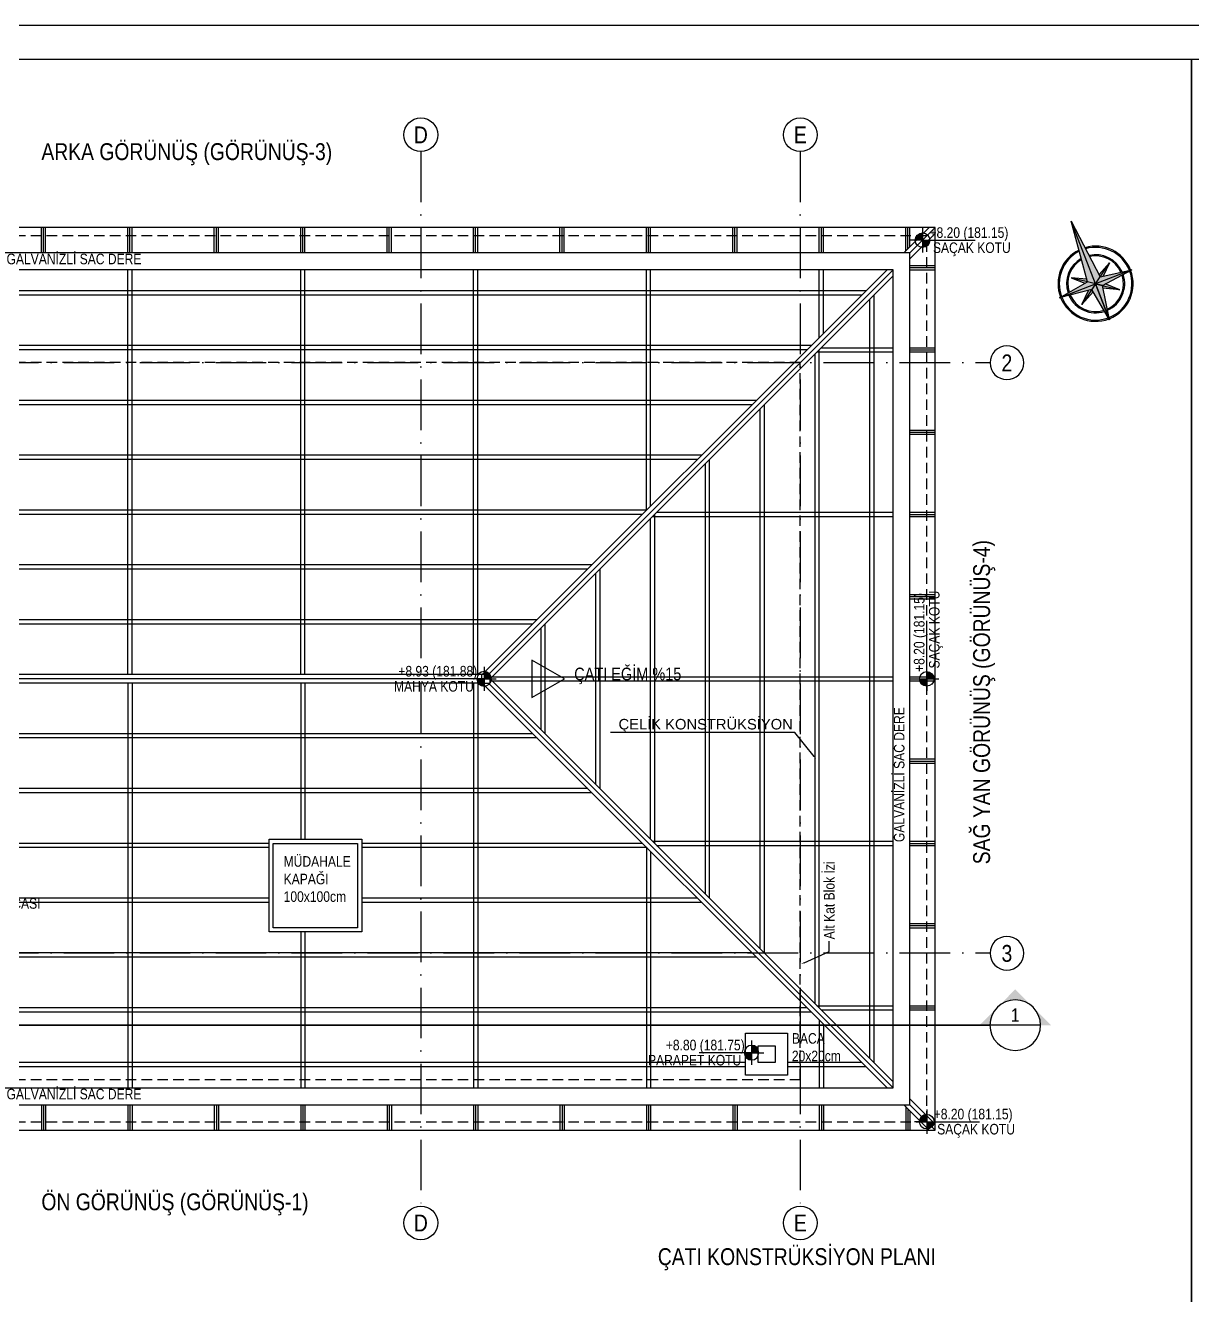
# Model space of a CAD drawing. Header units: millimetres. Extents: x 82776 to 137242, y 11666 to 27998.
# Drawn here: x 109915 to 111299, y 26492 to 27998 of the extents above; entities that cross this region are included whole.
import ezdxf
from ezdxf import colors
from ezdxf.entities.mleader import LeaderData, LeaderLine
from ezdxf.enums import TextEntityAlignment as Align
from ezdxf.math import Vec2, Vec3

# ---------------------------------------------------------------- set-up
doc = ezdxf.new("R2010")
doc.units = ezdxf.units.MM
for name, pattern in [('( Hidden )', [0.375, 0.25, -0.125]), ('ACAD_ISO10W100', [18, 12, -3, 0, -3]), ('DASHED', [15, 10, -5])]:
    doc.linetypes.add(name, pattern=pattern)
for name, color, linetype in [('0_IFC_Elevation_3', 21, 'Continuous'), ('0_IFC_Elevation_4', 11, 'Continuous'), ('0_IFC_Elevation_5', 252, 'Continuous'), ('0_IFC_Grid', 14, 'ACAD_ISO10W100'), ('0_IFC_Grid_Text_100', 14, 'Continuous'), ('0_IFC_Legend_Viewport', 7, 'Continuous'), ('0_IFC_Notation_Level_200', 160, 'Continuous'), ('0_IFC_Notation_Section_50', 10, 'Continuous'), ('0_IFC_Room_Text(No)_50', 12, 'Continuous'), ('0_IFC_Text_Explanation_100', 231, 'Continuous'), ('0_IFC_Text_Explanation_50', 231, 'Continuous')]:
    doc.layers.add(name, color=color, linetype=linetype)
doc.styles.add('IFC_TEXT', font='ARIALN.TTF')
doc.styles.get("Standard").update_dxf_attribs({"font": 'arial.ttf'})

# ---------------------------------------------------------------- blocks, each defined once
blk = doc.blocks.new('*U146')
at = {"layer": '0_IFC_Legend_Viewport', "transparency": 33554687}
blk.add_lwpolyline([(-2900, 2920), (0, 2920), (0, 0), (-2900, 0)], close=True, dxfattribs=at)
at = {"style": 'IFC_TEXT'}
for tag, p in [('PAFTA', (-2277, 17.9)), ('KOT', (-1159.1, 18)), ('OLCEK', (-110.4, 17.9))]:
    blk.add_attdef(tag, p, '', height=35, dxfattribs=at)
blk = doc.blocks.new('0_IFC_AXIS_TEXT_100')
at = {"layer": '0_IFC_Grid_Text_100'}
blk.add_circle((0, 1000), 1000, dxfattribs=at)
at = {"layer": '0_IFC_Grid_Text_100', "style": 'IFC_TEXT'}
blk.add_attdef('AXIS_NO', text='', height=1000, dxfattribs=at).set_placement((0, 993), align=Align.MIDDLE_CENTER)
blk = doc.blocks.new('A_CATI AKS')
at = {"layer": '0_IFC_Grid', "ltscale": 5}
for points in [[(1550, 1480), (1549.99809, 230)], [(2000, 1480), (1999.99809, 230)], [(-225, 1230), (2225.00231, 1230)], [(-225, 530), (2225.00231, 530)]]:
    blk.add_lwpolyline(points, dxfattribs=at)
at = {"xscale": 0.02, "yscale": 0.02, "zscale": 0.02, "rotation": 359.9935031037731}
for p, values in [((1550, 1480), {'AXIS_NO': 'D'}), ((2000, 1480), {'AXIS_NO': 'E'}), ((1549.99546, 190), {'AXIS_NO': 'D'}), ((1999.99546, 190), {'AXIS_NO': 'E'})]:
    blk.add_blockref('0_IFC_AXIS_TEXT_100', p, dxfattribs=at).add_auto_attribs(values)
ref = blk.add_blockref('0_IFC_AXIS_TEXT_100', (2245.00227, 1209.69619), dxfattribs=dict(xscale=-0.02, yscale=0.02, zscale=0.02, rotation=0.0064968962269241))
ref.add_attrib('AXIS_NO', '2', dxfattribs={"layer": '0_IFC_Grid_Text_100', "height": 20, "rotation": 0.0064969, "style": 'IFC_TEXT'}).set_placement((2245.00002, 1229.5505), align=Align.MIDDLE_CENTER)
ref = blk.add_blockref('0_IFC_AXIS_TEXT_100', (2245.00227, 509.69619), dxfattribs=dict(xscale=-0.02, yscale=0.02, zscale=0.02, rotation=0.0064968962269241))
ref.add_attrib('AXIS_NO', '3', dxfattribs={"layer": '0_IFC_Grid_Text_100', "height": 20, "rotation": 0.0064969, "style": 'IFC_TEXT'}).set_placement((2245.00002, 529.5505), align=Align.MIDDLE_CENTER)
blk = doc.blocks.new('*U1783')
at = {"layer": '0_IFC_Room_Text(No)_50'}
h = blk.add_hatch(color=256, dxfattribs=at)
h.paths.add_polyline_path([(0, 1061), (-530, 530, -0.414214), (530, 530)])
h.paths.add_polyline_path([(530, 530, -0.198912), (750, 0), (1061, 0)])
h.paths.add_polyline_path([(-530, 530), (-1061, 0), (-750, 0, -0.198912)])
at = {"layer": '0_IFC_Room_Text(No)_50', "linetype": 'Continuous'}
blk.add_line((-750, 0), (750, 0), dxfattribs=at)
blk.add_circle((0, 0), 750, dxfattribs=at)
at = {"layer": '0_IFC_Room_Text(No)_50', "style": 'IFC_TEXT'}
blk.add_attdef('NO', text='', height=400, dxfattribs=at).set_placement((0, 100), align=Align.CENTER)
for p in [(0, -100), (0, -374)]:
    blk.add_attdef('SHEET', text='', height=200, dxfattribs=at).set_placement(p, align=Align.TOP_CENTER)
blk = doc.blocks.new('A_CATI KESIT YERLERI')
at = {"layer": '0_IFC_Notation_Section_50', "linetype": 'DASHED', "ltscale": 3, "const_width": 2}
blk.add_lwpolyline([(-950, 184.4), (1500, 184.4)], dxfattribs=at)
ref = blk.add_blockref('*U1783', (1529.9, 184.4), dxfattribs=dict(xscale=-0.0400000000259542, yscale=0.0400000000259542, zscale=0.0400000000259542))
ref.add_attrib('NO', '1', dxfattribs={"layer": '0_IFC_Room_Text(No)_50', "height": 16, "style": 'IFC_TEXT'}).set_placement((1529.9, 188.4), align=Align.CENTER)
at = {"layer": '0_IFC_Notation_Section_50', "transparency": 33554687, "char_height": 20, "attachment_point": 1, "style": 'IFC_TEXT'}
for s, width, insert in [('\\pxql;ARKA GÖRÜNÜŞ (GÖRÜNÜŞ-3)', 515.997, (375, 1230)), ('ÖN GÖRÜNÜŞ (GÖRÜNÜŞ-1)', 459.66, (375, -15))]:
    blk.add_mtext_dynamic_manual_height_columns(s, width=width, gutter_width=12.5, heights=[0], dxfattribs=dict(at, insert=insert))
at = {"layer": '0_IFC_Notation_Section_50', "transparency": 33554687, "insert": (1480, 375.2), "char_height": 20, "attachment_point": 1, "rotation": 90, "style": 'IFC_TEXT'}
blk.add_mtext_dynamic_manual_height_columns('SAĞ YAN GÖRÜNÜŞ (GÖRÜNÜŞ-4)', width=439.524, gutter_width=12.5, heights=[0], dxfattribs=at)
blk = doc.blocks.new('A_CATI KONS PLANI')
at = {"layer": '0_IFC_Elevation_3'}
for points in [[(2262.9, 1020), (1782.9, 540)], [(2270, 1020), (1785, 535), (2270, 50)], [(2270, 1020), (1785, 535), (2270, 50)], [(2270, 1012.9), (1792.1, 535), (2270, 57.1)], [(1785, 535), (535, 535)], [(1782.1, 540), (537.9, 540)], [(1782.1, 530), (537.9, 530)], [(1782.9, 530), (2262.9, 50)]]:
    blk.add_lwpolyline(points, dxfattribs=at)
at = {"layer": '0_IFC_Elevation_4', "ltscale": 50}
for points in [[(0, 0), (2320, 0), (2320, 1070), (0, 1070)], [(30, 30), (2290, 30), (2290, 1040), (30, 1040)], [(50, 50), (2270, 50), (2270, 1020), (50, 1020)]]:
    blk.add_lwpolyline(points, close=True, dxfattribs=at)
for points in [[(2312.9, 1070), (2282.9, 1040)], [(2320, 1070), (2290, 1040)], [(2320, 1062.9), (2290, 1032.9)], [(2290, 37.1), (2320, 7.1)], [(2282.9, 30), (2312.9, 0)], [(2290, 30), (2320, 0)]]:
    blk.add_lwpolyline(points, dxfattribs=at)
at = {"layer": '0_IFC_Elevation_5'}
for points in [[(1260, 1040), (1260, 1070)], [(1262.5, 1040), (1262.5, 1070)], [(1265, 1040), (1265, 1070)], [(1362.5, 1040), (1362.5, 1070)], [(1365, 1040), (1365, 1070)], [(1367.5, 1040), (1367.5, 1070)], [(1465, 1040), (1465, 1070)], [(1467.5, 1040), (1467.5, 1070)], [(1470, 1040), (1470, 1070)], [(1567.5, 1040), (1567.5, 1070)], [(1570, 1040), (1570, 1070)], [(1572.5, 1040), (1572.5, 1070)], [(1670, 1040), (1670, 1070)], [(1672.5, 1040), (1672.5, 1070)], [(1675, 1040), (1675, 1070)], [(1772.5, 1040), (1772.5, 1070)], [(1775, 1040), (1775, 1070)], [(1777.5, 1040), (1777.5, 1070)], [(1875, 1040), (1875, 1070)], [(1877.5, 1040), (1877.5, 1070)], [(1880, 1040), (1880, 1070)], [(1977.5, 1040), (1977.5, 1070)], [(1980, 1040), (1980, 1070)], [(1982.5, 1040), (1982.5, 1070)], [(2080, 1040), (2080, 1070)], [(2082.5, 1040), (2082.5, 1070)], [(2085, 1040), (2085, 1070)], [(2182.5, 1040), (2182.5, 1070)], [(2185, 1040), (2185, 1070)], [(2187.5, 1040), (2187.5, 1070)], [(2285, 1042.1), (2285, 1070)], [(2287.5, 1044.6), (2287.5, 1070)], [(2290, 1047.1), (2290, 1070)], [(2290, 1025), (2320, 1025)], [(1362.5, 540), (1362.5, 1020)], [(1367.5, 540), (1367.5, 1020)], [(1567.5, 540), (1567.5, 1020)], [(1572.5, 540), (1572.5, 1020)], [(1772.5, 540), (1772.5, 1020)], [(1777.5, 540), (1777.5, 1020)], [(1977.5, 734.6), (1977.5, 1020)], [(1982.5, 739.6), (1982.5, 1020)], [(2182.5, 939.6), (2182.5, 1020)], [(2187.5, 944.6), (2187.5, 1020)], [(2290, 1022.5), (2320, 1022.5)], [(2290, 1020), (2320, 1020)], [(2237.9, 995), (82.1, 995)], [(2232.9, 990), (87.1, 990)], [(2242.1, 985), (2242.1, 85)], [(2247.1, 990), (2247.1, 80)], [(2172.9, 930), (147.1, 930)], [(2167.9, 925), (152.1, 925)], [(2177.1, 920), (2177.1, 150)], [(2179.6, 922.5), (2270, 922.5)], [(2182.1, 925), (2182.1, 145)], [(2184.6, 927.5), (2270, 927.5)], [(2290, 927.5), (2320, 927.5)], [(2290, 925), (2320, 925)], [(2290, 922.5), (2320, 922.5)], [(2107.9, 865), (212.1, 865)], [(2102.9, 860), (217.1, 860)], [(2117.1, 860), (2117.1, 210)], [(2112.1, 855), (2112.1, 215)], [(2290, 830), (2320, 830)], [(2290, 827.5), (2320, 827.5)], [(2290, 825), (2320, 825)], [(2042.9, 800), (277.1, 800)], [(2037.9, 795), (282.1, 795)], [(2047.1, 790), (2047.1, 280)], [(2052.1, 795), (2052.1, 275)], [(1977.9, 735), (342.1, 735)], [(1972.9, 730), (347.1, 730)], [(1982.1, 725), (1982.1, 345)], [(1984.6, 727.5), (2270, 727.5)], [(1987.1, 730), (1987.1, 340)], [(1989.6, 732.5), (2270, 732.5)], [(2290, 732.5), (2320, 732.5)], [(2290, 730), (2320, 730)], [(2290, 727.5), (2320, 727.5)], [(1912.9, 670), (407.1, 670)], [(1907.9, 665), (412.1, 665)], [(1922.1, 665), (1922.1, 405)], [(1917.1, 660), (1917.1, 410)], [(2290, 635), (2320, 635)], [(2290, 632.5), (2320, 632.5)], [(2290, 630), (2320, 630)], [(1847.9, 605), (472.1, 605)], [(1842.9, 600), (477.1, 600)], [(1852.1, 595), (1852.1, 475)], [(1857.1, 600), (1857.1, 470)], [(1362.5, 530), (1362.5, 50)], [(1367.5, 530), (1367.5, 50)], [(1567.5, 530), (1567.5, 50)], [(1572.5, 530), (1572.5, 50)], [(1772.5, 530), (1772.5, 50)], [(1777.5, 530), (1777.5, 50)], [(1792.1, 537.5), (2270, 537.5)], [(1792.1, 532.5), (2270, 532.5)], [(2290, 537.5), (2320, 537.5)], [(2290, 535), (2320, 535)], [(2290, 532.5), (2320, 532.5)], [(1842.9, 470), (477.1, 470)], [(1847.9, 465), (472.1, 465)], [(2290, 440), (2320, 440)], [(2290, 437.5), (2320, 437.5)], [(2290, 435), (2320, 435)], [(1912.9, 400), (407.1, 400)], [(1907.9, 405), (412.1, 405)], [(1977.9, 335), (342.1, 335)], [(1972.9, 340), (347.1, 340)], [(1977.5, 335.4), (1977.5, 50)], [(1984.6, 342.5), (2270, 342.5)], [(1989.6, 337.5), (2270, 337.5)], [(2290, 342.5), (2320, 342.5)], [(2290, 340), (2320, 340)], [(2290, 337.5), (2320, 337.5)], [(1982.5, 330.4), (1982.5, 50)], [(2037.9, 275), (282.1, 275)], [(2042.9, 270), (277.1, 270)], [(2290, 245), (2320, 245)], [(2290, 242.5), (2320, 242.5)], [(2290, 240), (2320, 240)], [(2107.9, 205), (212.1, 205)], [(2102.9, 210), (217.1, 210)], [(2172.9, 140), (147.1, 140)], [(2167.9, 145), (152.1, 145)], [(2179.6, 147.5), (2270, 147.5)], [(2184.6, 142.5), (2270, 142.5)], [(2290, 147.5), (2320, 147.5)], [(2290, 145), (2320, 145)], [(2290, 142.5), (2320, 142.5)], [(2182.5, 130.4), (2182.5, 50)], [(2187.5, 125.4), (2187.5, 50)], [(2232.9, 80), (87.1, 80)], [(2237.9, 75), (82.1, 75)], [(1260, 30), (1260, 0)], [(1262.5, 30), (1262.5, 0)], [(1265, 30), (1265, 0)], [(1362.5, 30), (1362.5, 0)], [(1365, 30), (1365, 0)], [(1367.5, 30), (1367.5, 0)], [(1465, 30), (1465, 0)], [(1467.5, 30), (1467.5, 0)], [(1470, 30), (1470, 0)], [(1567.5, 30), (1567.5, 0)], [(1570, 30), (1570, 0)], [(1572.5, 30), (1572.5, 0)], [(1670, 30), (1670, 0)], [(1672.5, 30), (1672.5, 0)], [(1675, 30), (1675, 0)], [(1772.5, 30), (1772.5, 0)], [(1775, 30), (1775, 0)], [(1777.5, 30), (1777.5, 0)], [(1875, 30), (1875, 0)], [(1877.5, 30), (1877.5, 0)], [(1880, 30), (1880, 0)], [(1977.5, 30), (1977.5, 0)], [(1980, 30), (1980, 0)], [(1982.5, 30), (1982.5, 0)], [(2080, 30), (2080, 0)], [(2082.5, 30), (2082.5, 0)], [(2085, 30), (2085, 0)], [(2182.5, 30), (2182.5, 0)], [(2185, 30), (2185, 0)], [(2187.5, 30), (2187.5, 0)], [(2285, 27.9), (2285, 0)], [(2287.5, 25.4), (2287.5, 0)], [(2290, 22.9), (2290, 0)]]:
    blk.add_lwpolyline(points, dxfattribs=at)
blk.add_wipeout([(1782.1, 530), (1792.1, 530), (1792.1, 540), (1782.1, 540)])
at = {"layer": '0_IFC_Elevation_3'}
blk.add_lwpolyline([(1782.1, 530), (1792.1, 530), (1792.1, 540), (1782.1, 540)], close=True, dxfattribs=at)
at = {"layer": '0_IFC_Elevation_5', "linetype": '( Hidden )', "ltscale": 50}
for points in [[(10, 10), (2310, 10), (2310, 1060), (10, 1060)], [(160, 60), (2160, 60), (2160, 910), (160, 910)]]:
    blk.add_lwpolyline(points, close=True, dxfattribs=at)
blk = doc.blocks.new('A$C13A74F9A')
at = {"layer": '0_IFC_Text_Explanation_50', "true_color": 0x636466}
h = blk.add_hatch(color=251, dxfattribs=at)
h.dxf.hatch_style = 1
h.paths.add_polyline_path([(0, 159.2), (-16.1, 11.3), (0, 0)])
h.paths.add_polyline_path([(48.7, 34.1), (15.5, 17.3), (16.1, 11.3)])
h.paths.add_polyline_path([(16.1, 11.3), (0, 0), (91.8, 0)])
h.paths.add_polyline_path([(21.4, -8.5), (13.5, -9.5), (48.7, -34.1)])
h.paths.add_polyline_path([(0, 0), (-13.5, -9.5), (0, -91.8)])
h.paths.add_polyline_path([(-13.5, -9.5), (-21.4, -8.5), (-48.7, -34.1)])
h.paths.add_polyline_path([(-16.1, 11.3), (-91.8, 0), (0, 0)])
h.paths.add_polyline_path([(-15.5, 17.3), (-48.7, 34.1), (-16.1, 11.3)])
at = {"layer": '0_IFC_Text_Explanation_50', "true_color": 0x939598}
h = blk.add_hatch(color=252, dxfattribs=at)
h.dxf.hatch_style = 1
h.paths.add_polyline_path([(0, 159.2), (0, 0), (16.1, 11.3)])
h.paths.add_polyline_path([(48.7, 34.1), (16.1, 11.3), (23.2, 10.2)])
h.paths.add_polyline_path([(91.8, 0), (0, 0), (13.5, -9.5)])
h.paths.add_polyline_path([(13.5, -9.5), (13.5, -9.5), (12.5, -15.8), (48.7, -34.1)])
h.paths.add_polyline_path([(13.5, -9.5), (0, 0), (0, -91.8)])
h.paths.add_polyline_path([(-12.5, -15.8), (-13.5, -9.5), (-48.7, -34.1)])
h.paths.add_polyline_path([(0, 0), (-91.8, 0), (-13.5, -9.5)])
h.paths.add_polyline_path([(-23.2, 10.2), (-48.7, 34.1), (-16.1, 11.3)])
at = {"layer": '0_IFC_Text_Explanation_50'}
for p, q in [((-16.1, 11.3), (0, 159.2)), ((0, 159.2), (16.1, 11.3)), ((-91.8, 0), (-16.1, 11.3)), ((16.1, 11.3), (91.8, 0)), ((0, -91.8), (-13.5, -9.5)), ((13.9, -9.7), (0, 0)), ((0, 0), (0, -91.8))]:
    blk.add_line(p, q, dxfattribs=at)
for points in [[(0, -91.8), (0, 159.2)], [(0, 0), (-48.7, 34.1)], [(-15.5, 17.3), (-48.7, 34.1), (-23.2, 10.2)], [(0, 0), (48.7, 34.1)], [(48.7, 34.1), (15.5, 17.3)], [(48.7, 34.1), (23.2, 10.2)], [(-91.8, 0), (0, 0)], [(0, 0), (-48.7, -34.1)], [(-48.7, -34.1), (-21.4, -8.5)], [(-48.7, -34.1), (-12.5, -15.8)], [(0, 0), (48.7, -34.1)], [(91.8, 0), (0, 0)], [(0, -91.8), (13.5, -9.5)], [(48.7, -34.1), (12.5, -15.8)], [(48.7, -34.1), (21.4, -8.5)]]:
    blk.add_lwpolyline(points, dxfattribs=at)
for points in [[(-91.8, 0), (0, 0), (-13.5, -9.5)], [(91.8, 0), (0, 0), (13.5, -9.5)]]:
    blk.add_lwpolyline(points, close=True, dxfattribs=at)
for radius, start, end in [(89.1, 94.9431, 179.7437), (86.2, 95.3202, 179.4499), (69, 98.261, 177.1642), (66.1, 98.9053, 176.665), (89.1, 0.2563, 85.0569), (86.2, 0.5501, 84.6798), (69, 2.8358, 81.739), (66.1, 3.335, 81.0947), (89.1, 180.2151, 269.7175), (86.2, 180.4617, 269.3936), (69, 182.3776, 266.8716), (66.1, 182.7955, 266.3203), (89.1, 270.2825, 359.7849), (86.2, 270.6064, 359.5383), (69, 273.1284, 357.6224), (66.1, 273.6797, 357.2045)]:
    blk.add_arc((0, 0), radius, start, end, dxfattribs=at)
blk = doc.blocks.new('0_IFC_NOTATION_LEVEL_200')
at = {"layer": '0_IFC_Notation_Level_200'}
h = blk.add_hatch(color=256, dxfattribs=at)
h.dxf.hatch_style = 1
h.paths.add_polyline_path([(0, 0), (0, 576, 0.4142136), (-576, 0)])
h.paths.add_polyline_path([(0, -576, 0.4142136), (576, 0), (0, 0)])
for p, q in [((0, 0), (-960, 0)), ((0, 960), (0, -960)), ((0, 0), (4154, 0))]:
    blk.add_line(p, q, dxfattribs=at)
blk.add_circle((0, 0), 576, dxfattribs=at)
at = {"layer": '0_IFC_Notation_Level_200', "style": 'IFC_TEXT'}
for tag, p in [('LEVEL_ABOVE', (549, 185)), ('LEVEL_BELOW', (549, -1005))]:
    blk.add_attdef(tag, p, '', height=800, dxfattribs=at)
blk = doc.blocks.new('A BLOK CATI KOTLARI')
ref = blk.add_blockref('0_IFC_NOTATION_LEVEL_200', (2295, -5), dxfattribs=dict(xscale=0.015, yscale=0.015, zscale=0.015))
ref.add_attrib('LEVEL_BELOW', 'SAÇAK KOTU', (2307.3, -20.1), dxfattribs={"layer": '0_IFC_Notation_Level_200', "height": 12.5, "rotation": 360, "style": 'IFC_TEXT'})
ref.add_attrib('LEVEL_ABOVE', '+8.20 (181.15)', (2303.2, -2.2), dxfattribs={"layer": '0_IFC_Notation_Level_200', "height": 12.5, "rotation": 360, "style": 'IFC_TEXT'})
ref = blk.add_blockref('0_IFC_NOTATION_LEVEL_200', (2300, -525), dxfattribs=dict(xscale=0.015, yscale=0.015, zscale=0.015, rotation=90))
ref.add_attrib('LEVEL_BELOW', 'SAÇAK KOTU', (2315.1, -512.7), dxfattribs={"layer": '0_IFC_Notation_Level_200', "height": 12.5, "rotation": 90, "style": 'IFC_TEXT'})
ref.add_attrib('LEVEL_ABOVE', '+8.20 (181.15)', (2297.2, -516.8), dxfattribs={"layer": '0_IFC_Notation_Level_200', "height": 12.5, "rotation": 90, "style": 'IFC_TEXT'})
ref = blk.add_blockref('0_IFC_NOTATION_LEVEL_200', (1775, -525), dxfattribs=dict(xscale=-0.015, yscale=0.015, zscale=0.015))
ref.add_attrib('LEVEL_BELOW', 'MAHYA KOTU', (1668.2, -540.1), dxfattribs={"layer": '0_IFC_Notation_Level_200', "height": 12.5, "rotation": 0, "style": 'IFC_TEXT'})
ref.add_attrib('LEVEL_ABOVE', '+8.93 (181.88)', (1673.3, -522.2), dxfattribs={"layer": '0_IFC_Notation_Level_200', "height": 12.5, "rotation": 0, "style": 'IFC_TEXT'})
ref = blk.add_blockref('0_IFC_NOTATION_LEVEL_200', (2092.2, -968.2), dxfattribs=dict(xscale=-0.015, yscale=0.015, zscale=0.015, rotation=359.9999999998952))
ref.add_attrib('LEVEL_BELOW', 'PARAPET KOTU', (1969.4, -983.3), dxfattribs={"layer": '0_IFC_Notation_Level_200', "height": 12.5, "rotation": 0, "style": 'IFC_TEXT'})
ref.add_attrib('LEVEL_ABOVE', '+8.80 (181.75)', (1990.5, -965.4), dxfattribs={"layer": '0_IFC_Notation_Level_200', "height": 12.5, "rotation": 0, "style": 'IFC_TEXT'})
ref = blk.add_blockref('0_IFC_NOTATION_LEVEL_200', (2300, -1050), dxfattribs=dict(xscale=0.015, yscale=0.015, zscale=0.015))
ref.add_attrib('LEVEL_BELOW', 'SAÇAK KOTU', (2312.3, -1065.1), dxfattribs={"layer": '0_IFC_Notation_Level_200', "height": 12.5, "rotation": 360, "style": 'IFC_TEXT'})
ref.add_attrib('LEVEL_ABOVE', '+8.20 (181.15)', (2308.2, -1047.2), dxfattribs={"layer": '0_IFC_Notation_Level_200', "height": 12.5, "rotation": 360, "style": 'IFC_TEXT'})
blk = doc.blocks.new('*U2166')
at = {"layer": '0_IFC_Legend_Viewport', "transparency": 33554687}
blk.add_lwpolyline([(-3804.9, 2920), (0, 2920), (0, 0), (-3804.9, 0)], close=True, dxfattribs=at)
at = {"style": 'IFC_TEXT'}
for tag, p in [('PAFTA', (-2729.5, 17.9)), ('KOT', (-1159.1, 18)), ('OLCEK', (-110.4, 17.9))]:
    blk.add_attdef(tag, p, '', height=35, dxfattribs=at)
blk = doc.blocks.new('CATI KONSTRUKSIYON PLANI')
at = {"layer": '0_IFC_Elevation_5'}
ml = blk.add_multileader_mtext('Standard', dxfattribs=at)
ml.set_content('ÇELİK KONSTRÜKSİYON', color=256)
ml.set_leader_properties()
ml.build(insert=Vec2(0, 0))
ml.multileader.update_dxf_attribs({"text_right_attachment_type": 6, "dogleg_length": 0.36})
ctx = ml.context
ctx.base_point, ctx.char_height, ctx.plane_origin = Vec3(1179.4, -2871.5), 12.5, Vec3(1283.6, -2910.9)
ctx.right_attachment, ctx.text_align_type = 6, 2
notes = []
notes.append((ctx, [(0, (1, 1, 0), (1388.1, -2879.5), (-1, 0), 0.36, [(0, [(1413.6, -2910.9)], 0, [])])]))
ctx.mtext.insert, ctx.mtext.alignment, ctx.mtext.flow_direction = Vec3(1385.8, -2863.4), 3, 5
for ctx, leaders in notes:
    for number, flags, end, landing, length, lines in leaders:
        leader = LeaderData()
        leader.index, (leader.has_last_leader_line, leader.has_dogleg_vector, leader.attachment_direction) = number, flags
        leader.last_leader_point, leader.dogleg_vector, leader.dogleg_length = Vec3(end), Vec3(landing), length
        for number, points, colour, breaks in lines:
            line = LeaderLine()
            line.index, line.vertices, line.color, line.breaks = number, Vec3.list(points), colors.encode_raw_color(colour), breaks
            leader.lines.append(line)
        ctx.leaders.append(leader)
blk = doc.blocks.new('A_CATI YAZI')
at = {"layer": '0_IFC_Text_Explanation_50'}
blk.add_lwpolyline([(1841.8, 557.1), (1841.8, 512.9), (1880.2, 535)], close=True, dxfattribs=at)
at = {"layer": '0_IFC_Text_Explanation_50', "style": 'IFC_TEXT'}
for s, width, insert, char_height, attachment_point in [('GALVANİZLİ SAC DERE', 167.351, (1378.6, 1039), 12.5, 3), ('ÇATI EĞİM %15', 167.351, (2018.9, 548.3, -87363.2), 15, 3), ('DUMAN BACASI \\P20x20cm', 115.155, (1150, 275), 12.5, 1), ('BACA \\P20x20cm', 115.155, (2150, 115), 12.5, 1), ('GALVANİZLİ SAC DERE', 167.351, (1378.6, 49), 12.5, 3)]:
    blk.add_mtext_dynamic_manual_height_columns(s, width=width, gutter_width=12.5, heights=[0], dxfattribs=dict(at, insert=insert, char_height=char_height, attachment_point=attachment_point))
at = {"layer": '0_IFC_Text_Explanation_50', "insert": (2271, 501.4), "char_height": 12.5, "attachment_point": 3, "rotation": 90, "style": 'IFC_TEXT'}
blk.add_mtext_dynamic_manual_height_columns('GALVANİZLİ SAC DERE', width=167.351, gutter_width=12.5, heights=[0], dxfattribs=at)
at = {"layer": '0_IFC_Text_Explanation_50'}
ml = blk.add_multileader_mtext('Standard', dxfattribs=at)
ml.set_content('Alt Kat Blok İzi', color=256, style='IFC_TEXT')
ml.set_leader_properties()
ml.build(insert=Vec2(0, 0))
ml.multileader.update_dxf_attribs({"text_right_attachment_type": 2, "dogleg_length": 0.36})
ctx = ml.context
ctx.base_point, ctx.char_height, ctx.plane_origin, ctx.plane_x_axis, ctx.plane_y_axis = Vec3(2194.4, 224.2), 12.5, Vec3(2163.6, 246.2), Vec3(0, 1), Vec3(-1, 0)
ctx.right_attachment = 2
notes = []
notes.append((ctx, [(0, (1, 1, 0), (2194.4, 211.6), (0, 1), 12.6, [(0, [(2160.9, 196.9)], 0, [])])]))
ctx.mtext.insert, ctx.mtext.text_direction, ctx.mtext.rotation, ctx.mtext.flow_direction = Vec3(2188.1, 226.2), Vec3(0, 1), 1.570796, 5
for ctx, leaders in notes:
    for number, flags, end, landing, length, lines in leaders:
        leader = LeaderData()
        leader.index, (leader.has_last_leader_line, leader.has_dogleg_vector, leader.attachment_direction) = number, flags
        leader.last_leader_point, leader.dogleg_vector, leader.dogleg_length = Vec3(end), Vec3(landing), length
        for number, points, colour, breaks in lines:
            line = LeaderLine()
            line.index, line.vertices, line.color, line.breaks = number, Vec3.list(points), colors.encode_raw_color(colour), breaks
            leader.lines.append(line)
        ctx.leaders.append(leader)
at = {"ltscale": 50}
blk.add_wipeout([(1530, 345), (1640, 345), (1640, 235), (1530, 235)], dxfattribs=at).dxf.layer = '0_IFC_Elevation_3'
at = {"layer": '0_IFC_Elevation_3', "ltscale": 50}
for points in [[(1530, 345), (1640, 345), (1640, 235), (1530, 235)], [(1535, 340), (1635, 340), (1635, 240), (1535, 240)]]:
    blk.add_lwpolyline(points, close=True, dxfattribs=at)
at = {"layer": '0_IFC_Text_Explanation_50', "insert": (1547.3, 324.8), "char_height": 12.5, "attachment_point": 1, "style": 'IFC_TEXT'}
blk.add_mtext_dynamic_manual_height_columns('MÜDAHALE KAPAĞI\\P100x100cm', width=100.43, gutter_width=12.5, heights=[0], dxfattribs=at)
at = {"ltscale": 50}
blk.add_wipeout([(2095, 115), (2145, 115), (2145, 65), (2095, 65)], dxfattribs=at).dxf.layer = '0_IFC_Elevation_3'
at = {"layer": '0_IFC_Elevation_3', "ltscale": 50}
for points in [[(2095, 115), (2145, 115), (2145, 65), (2095, 65)], [(2110, 100), (2130, 100), (2130, 80), (2110, 80)]]:
    blk.add_lwpolyline(points, close=True, dxfattribs=at)

msp = doc.modelspace()

# ---------------------------------------------------------------- linework, layer by layer
msp.add_lwpolyline([(82776.4, 27997.6), (82776.4, 24997.6), (137241.5, 24997.6), (137241.5, 27997.6)], close=True)

# ---------------------------------------------------------------- block references
for name, p in [('*U146', (111297.5, 25037.6)), ('*U2166', (115102.4, 25037.6))]:
    msp.add_blockref(name, p)
at = {"lineweight": 0, "ltscale": 100, "xscale": 0.4999999999999993, "yscale": 0.4999999999999993, "zscale": 0.4999999999999993, "rotation": 21.28958315217966}
msp.add_blockref('A$C13A74F9A', (111183.8, 27691.3), dxfattribs=at)

# ---------------------------------------------------------------- texts
at = {"layer": '0_IFC_Text_Explanation_100', "transparency": 33554687, "insert": (110994.3, 26547.9), "char_height": 20, "attachment_point": 3, "style": 'IFC_TEXT'}
msp.add_mtext_dynamic_manual_height_columns('\\pxqr;ÇATI KONSTRÜKSİYON PLANI', width=582.467, gutter_width=12.5, heights=[0], dxfattribs=at)

# ---------------------------------------------------------------- next in the draw order: block references
msp.add_blockref('A_CATI KONS PLANI', (108673.6, 26687.9))

# ---------------------------------------------------------------- next in the draw order: block references
msp.add_blockref('CATI KONSTRUKSIYON PLANI', (109438.9, 30038.8))

# ---------------------------------------------------------------- next in the draw order: block references
msp.add_blockref('A_CATI YAZI', (108673.6, 26687.9))

# ---------------------------------------------------------------- next in the draw order: block references
for name, p in [('A_CATI KESIT YERLERI', (109558.6, 26627.9)), ('A_CATI AKS', (108833.6, 26367.9)), ('A BLOK CATI KOTLARI', (108683.6, 27747.9))]:
    msp.add_blockref(name, p)

doc.saveas('drawing.dxf')
